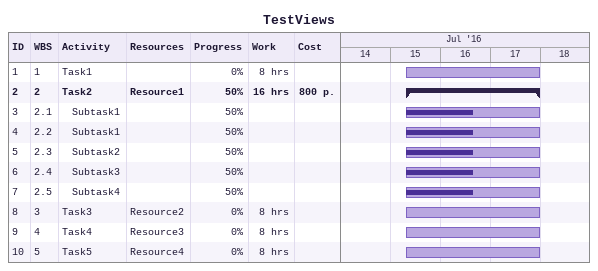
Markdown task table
TestViews

| ID | WBS | Task | Start | Finish | Resources | % complete | Work (h) | Cost (р.) |
|---|---|---|---|---|---|---|---|---|
| 1 | 1 | Task1 | 2016-07-15 | 2016-07-17 |  | 0 | 8 |  |
| 2 | 2 | **Task2** | 2016-07-15 | 2016-07-17 | Resource1 | 50 | 16 | 800 |
| 3 | 2.1 | Subtask1 | 2016-07-15 | 2016-07-17 |  | 50 |  |  |
| 4 | 2.2 | Subtask1 | 2016-07-15 | 2016-07-17 |  | 50 |  |  |
| 5 | 2.3 | Subtask2 | 2016-07-15 | 2016-07-17 |  | 50 |  |  |
| 6 | 2.4 | Subtask3 | 2016-07-15 | 2016-07-17 |  | 50 |  |  |
| 7 | 2.5 | Subtask4 | 2016-07-15 | 2016-07-17 |  | 50 |  |  |
| 8 | 3 | Task3 | 2016-07-15 | 2016-07-17 | Resource2 | 0 | 8 |  |
| 9 | 4 | Task4 | 2016-07-15 | 2016-07-17 | Resource3 | 0 | 8 |  |
| 10 | 5 | Task5 | 2016-07-15 | 2016-07-17 | Resource4 | 0 | 8 |  |
